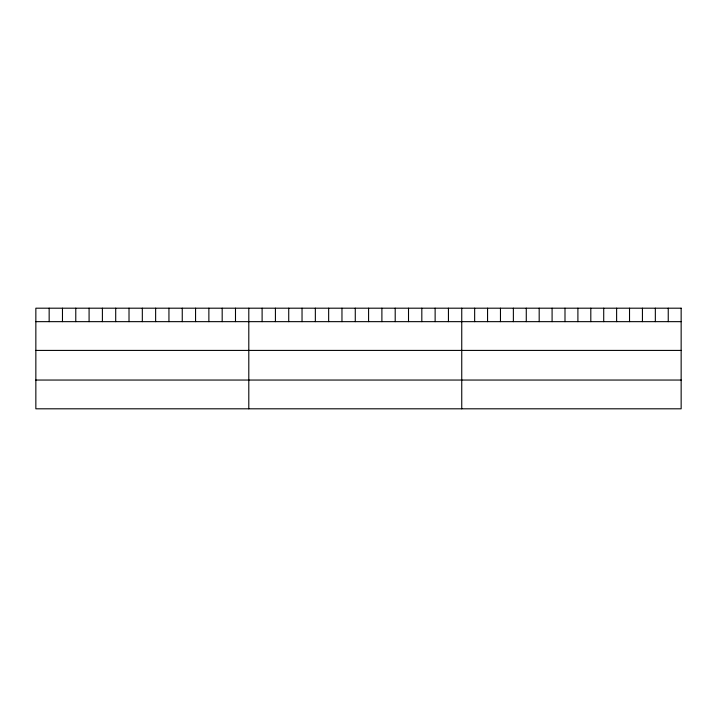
<?xml version="1.0" encoding="UTF-8"?>
<svg xmlns="http://www.w3.org/2000/svg" width="717" height="717" viewBox="0 0 717 717"><rect width="100%" height="100%" fill="white"/><g stroke="black" fill="none" stroke-linecap="round" stroke-linejoin="round"><path stroke-width="1.08" d="M35.85 321.655L681.15 321.655M35.85 350.416L681.15 350.416M35.85 380.046L681.15 380.046M668.244 308.193L668.244 321.655M655.338 308.193L655.338 321.655M642.432 308.193L642.432 321.655M629.526 308.193L629.526 321.655M616.62 308.193L616.62 321.655M603.714 308.193L603.714 321.655M590.808 308.193L590.808 321.655M577.902 308.193L577.902 321.655M564.996 308.193L564.996 321.655M552.09 308.193L552.09 321.655M539.184 308.193L539.184 321.655M526.278 308.193L526.278 321.655M513.372 308.193L513.372 321.655M500.466 308.193L500.466 321.655M487.56 308.193L487.56 321.655M474.654 308.193L474.654 321.655M461.748 308.193L461.748 408.807M448.439 308.193L448.439 321.655M435.129 308.193L435.129 321.655M421.82 308.193L421.82 321.655M408.511 308.193L408.511 321.655M395.201 308.193L395.201 321.655M381.892 308.193L381.892 321.655M368.583 308.193L368.583 321.655M355.273 308.193L355.273 321.655M341.964 308.193L341.964 321.655M328.655 308.193L328.655 321.655M315.346 308.193L315.346 321.655M302.036 308.193L302.036 321.655M288.727 308.193L288.727 321.655M275.418 308.193L275.418 321.655M262.108 308.193L262.108 321.655M248.799 308.193L248.799 408.807M235.49 308.193L235.49 321.655M222.18 308.193L222.18 321.655M208.871 308.193L208.871 321.655M195.562 308.193L195.562 321.655M182.252 308.193L182.252 321.655M168.943 308.193L168.943 321.655M155.634 308.193L155.634 321.655M142.325 308.193L142.325 321.655M129.015 308.193L129.015 321.655M115.706 308.193L115.706 321.655M102.397 308.193L102.397 321.655M89.087 308.193L89.087 321.655M75.778 308.193L75.778 321.655M62.469 308.193L62.469 321.655M49.159 308.193L49.159 321.655M681.15 308.193L35.85 308.193L35.85 408.807L681.15 408.807L681.15 308.193"/></g></svg>
